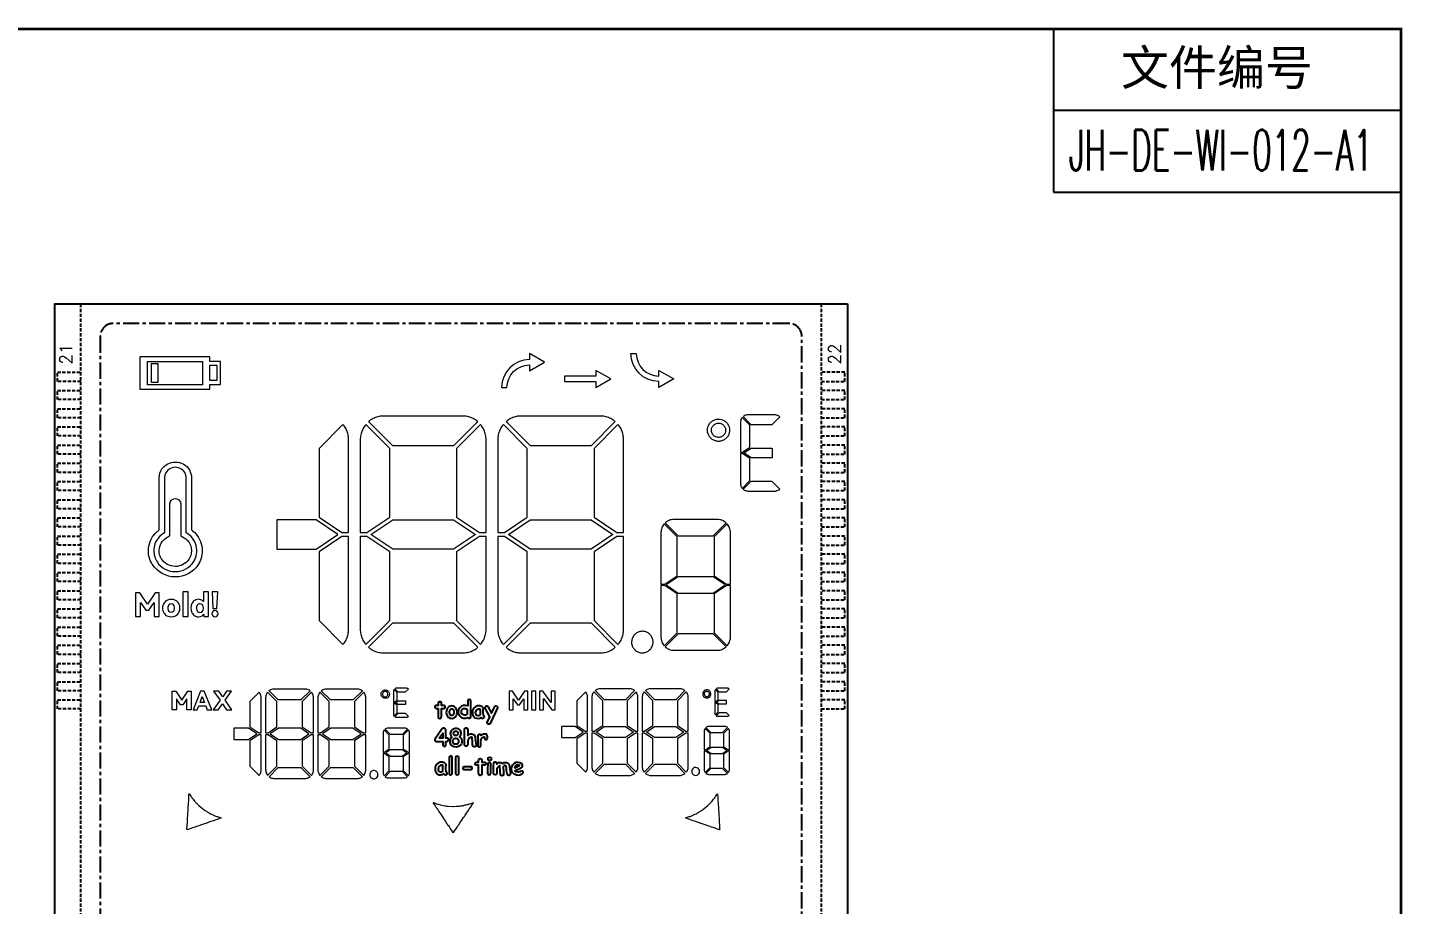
# Model space of a CAD drawing. Header units: millimetres. Extents: x 426 to 1899, y -1707 to -647.
# Drawn here: x 1793.5 to 1899.3, y -834.8 to -767.3 of the extents above; entities that cross this region are included whole.
import ezdxf
from ezdxf.enums import TextEntityAlignment as Align

# ---------------------------------------------------------------- set-up
doc = ezdxf.new("R2010")
doc.units = ezdxf.units.MM
doc.linetypes.add('CENTER', pattern=[2, 1.25, -0.25, 0.25, -0.25])
doc.linetypes.add('HIDDEN', pattern=[0.375, 0.25, -0.125])
doc.layers.add('SPEC', color=2, linetype='Continuous')
doc.styles.add('ROMANS', font='ROMANS.shx', dxfattribs={"bigfont": 'AllInOneBig.shx'})
doc.styles.add('样式 1', font='simhei_0.ttf')

msp = doc.modelspace()

# ---------------------------------------------------------------- linework, layer by layer
for points in [[(1856.587, -788.578), (1856.587, -873.578), (1795.587, -873.578), (1795.587, -788.578)], [(1825.181, -821.996), (1825.447, -821.597), (1825.446, -821.996)]]:
    msp.add_lwpolyline(points, close=True)
at = {"linetype": 'HIDDEN'}
for points in [[(1797.587, -873.578), (1797.587, -788.578)], [(1854.587, -873.578), (1854.587, -788.578)], [(1797.587, -794.538), (1795.787, -794.538), (1795.787, -793.838), (1797.587, -793.838)], [(1854.587, -794.538), (1856.387, -794.538), (1856.387, -793.838), (1854.587, -793.838)], [(1797.587, -795.938), (1795.787, -795.938), (1795.787, -795.238), (1797.587, -795.238)], [(1854.587, -795.938), (1856.387, -795.938), (1856.387, -795.238), (1854.587, -795.238)], [(1797.587, -797.338), (1795.787, -797.338), (1795.787, -796.638), (1797.587, -796.638)], [(1854.587, -797.338), (1856.387, -797.338), (1856.387, -796.638), (1854.587, -796.638)], [(1797.587, -798.738), (1795.787, -798.738), (1795.787, -798.038), (1797.587, -798.038)], [(1854.587, -798.738), (1856.387, -798.738), (1856.387, -798.038), (1854.587, -798.038)], [(1797.587, -800.138), (1795.787, -800.138), (1795.787, -799.438), (1797.587, -799.438)], [(1854.587, -800.138), (1856.387, -800.138), (1856.387, -799.438), (1854.587, -799.438)], [(1797.587, -801.538), (1795.787, -801.538), (1795.787, -800.838), (1797.587, -800.838)], [(1854.587, -801.538), (1856.387, -801.538), (1856.387, -800.838), (1854.587, -800.838)], [(1797.587, -802.938), (1795.787, -802.938), (1795.787, -802.238), (1797.587, -802.238)], [(1854.587, -802.938), (1856.387, -802.938), (1856.387, -802.238), (1854.587, -802.238)], [(1797.587, -804.338), (1795.787, -804.338), (1795.787, -803.638), (1797.587, -803.638)], [(1854.587, -804.338), (1856.387, -804.338), (1856.387, -803.638), (1854.587, -803.638)], [(1797.587, -805.738), (1795.787, -805.738), (1795.787, -805.038), (1797.587, -805.038)], [(1854.587, -805.738), (1856.387, -805.738), (1856.387, -805.038), (1854.587, -805.038)], [(1797.587, -807.138), (1795.787, -807.138), (1795.787, -806.438), (1797.587, -806.438)], [(1854.587, -807.138), (1856.387, -807.138), (1856.387, -806.438), (1854.587, -806.438)], [(1797.587, -808.538), (1795.787, -808.538), (1795.787, -807.838), (1797.587, -807.838)], [(1854.587, -808.538), (1856.387, -808.538), (1856.387, -807.838), (1854.587, -807.838)], [(1797.587, -809.938), (1795.787, -809.938), (1795.787, -809.238), (1797.587, -809.238)], [(1854.587, -809.938), (1856.387, -809.938), (1856.387, -809.238), (1854.587, -809.238)], [(1797.587, -811.338), (1795.787, -811.338), (1795.787, -810.638), (1797.587, -810.638)], [(1854.587, -811.338), (1856.387, -811.338), (1856.387, -810.638), (1854.587, -810.638)], [(1797.587, -812.738), (1795.787, -812.738), (1795.787, -812.038), (1797.587, -812.038)], [(1854.587, -812.738), (1856.387, -812.738), (1856.387, -812.038), (1854.587, -812.038)], [(1797.587, -814.138), (1795.787, -814.138), (1795.787, -813.438), (1797.587, -813.438)], [(1854.587, -814.138), (1856.387, -814.138), (1856.387, -813.438), (1854.587, -813.438)], [(1797.587, -815.538), (1795.787, -815.538), (1795.787, -814.838), (1797.587, -814.838)], [(1854.587, -815.538), (1856.387, -815.538), (1856.387, -814.838), (1854.587, -814.838)], [(1797.587, -816.938), (1795.787, -816.938), (1795.787, -816.238), (1797.587, -816.238)], [(1854.587, -816.938), (1856.387, -816.938), (1856.387, -816.238), (1854.587, -816.238)], [(1797.587, -818.338), (1795.787, -818.338), (1795.787, -817.638), (1797.587, -817.638)], [(1854.587, -818.338), (1856.387, -818.338), (1856.387, -817.638), (1854.587, -817.638)], [(1797.587, -819.738), (1795.787, -819.738), (1795.787, -819.038), (1797.587, -819.038)], [(1854.587, -819.738), (1856.387, -819.738), (1856.387, -819.038), (1854.587, -819.038)]]:
    msp.add_lwpolyline(points, dxfattribs=at)
at = {"linetype": 'CENTER'}
for points in [[(1853.087, -871.078), (1853.087, -791.078, 0.4142136), (1852.087, -790.078), (1800.087, -790.078, 0.4142136), (1799.087, -791.078), (1799.087, -871.078, 0.4142136), (1800.087, -872.078), (1852.087, -872.078, 0.4142136)], [(1852.087, -790.078), (1800.087, -790.078, 0.4142136), (1799.087, -791.078), (1799.087, -871.078, 0.4142136), (1800.087, -872.078), (1852.087, -872.078, 0.4142136), (1853.087, -871.078), (1853.087, -791.078, 0.4142136)]]:
    msp.add_lwpolyline(points, format="xyb", close=True, dxfattribs=at)
at = {"lineweight": 9}
for points in [[(1807.529, -792.657), (1802.142, -792.657), (1802.142, -795.133), (1807.529, -795.133), (1807.529, -794.781), (1808.347, -794.781), (1808.347, -793.009), (1807.529, -793.009)], [(1806.959, -794.791), (1802.712, -794.791), (1802.712, -793), (1806.959, -793)], [(1803.52, -794.626), (1803.023, -794.626), (1803.023, -793.155), (1803.52, -793.155)], [(1808.067, -794.48), (1807.529, -794.48), (1807.529, -793.3), (1808.067, -793.3)], [(1837.237, -794.145), (1834.81, -794.145), (1834.81, -794.557), (1837.237, -794.557), (1837.237, -795.013), (1838.383, -794.351), (1837.237, -793.69)], [(1850.803, -799.675), (1850.803, -800.408), (1849.17, -800.408), (1848.629, -800.041), (1849.17, -799.675)], [(1815.695, -805.176), (1812.676, -805.176), (1812.676, -807.454), (1815.694, -807.454), (1817.373, -806.315)], [(1826.277, -807.454), (1821.601, -807.454), (1819.922, -806.315), (1821.6, -805.176), (1826.278, -805.176), (1827.957, -806.315)], [(1836.86, -807.454), (1832.184, -807.454), (1830.505, -806.315), (1832.184, -805.176), (1836.861, -805.176), (1838.54, -806.315)], [(1846.261, -809.561), (1843.564, -809.561), (1842.636, -810.191), (1843.564, -810.819), (1846.261, -810.819), (1847.188, -810.191)], [(1802.717, -811.679), (1802.121, -810.807), (1801.795, -810.807), (1801.795, -812.615), (1802.191, -812.615), (1802.191, -811.538), (1802.603, -812.126), (1802.818, -812.126), (1803.225, -811.543), (1803.225, -812.615), (1803.625, -812.615), (1803.625, -810.807), (1803.307, -810.807)], [(1805.843, -810.735), (1805.44, -810.735), (1805.44, -812.615), (1805.843, -812.615)], [(1808.068, -812), (1808.125, -810.735), (1807.7, -810.735), (1807.759, -812)], [(1805.759, -818.95), (1805.437, -819.41), (1805.268, -819.41), (1804.943, -818.946), (1804.943, -819.795), (1804.631, -819.795), (1804.631, -818.37), (1804.888, -818.37), (1805.357, -819.057), (1805.823, -818.37), (1806.074, -818.37), (1806.074, -819.795), (1805.759, -819.795)], [(1806.787, -818.37), (1806.224, -819.795), (1806.555, -819.795), (1806.66, -819.507), (1807.199, -819.507), (1807.308, -819.795), (1807.659, -819.795), (1807.08, -818.37)], [(1806.763, -819.229), (1806.925, -818.785), (1807.094, -819.229)], [(1808.808, -818.37), (1808.511, -818.798), (1808.217, -818.37), (1807.81, -818.37), (1808.308, -819.069), (1807.784, -819.795), (1808.166, -819.795), (1808.489, -819.332), (1808.806, -819.795), (1809.217, -819.795), (1808.694, -819.061), (1809.192, -818.37)], [(1810.607, -821.112), (1811.281, -821.57), (1811.47, -821.57), (1811.47, -818.873), (1811.466, -818.801), (1811.455, -818.729), (1811.436, -818.658), (1811.41, -818.59), (1811.377, -818.525), (1811.337, -818.464), (1811.317, -818.439), (1810.607, -819.152)], [(1811.813, -821.57), (1812.002, -821.57), (1812.676, -821.112), (1812.676, -819.152), (1811.966, -818.439), (1811.946, -818.464), (1811.906, -818.525), (1811.873, -818.591), (1811.847, -818.659), (1811.828, -818.729), (1811.817, -818.801), (1811.813, -818.873)], [(1814.526, -819.046), (1812.782, -819.046), (1812.072, -818.333), (1812.095, -818.314), (1812.155, -818.274), (1812.22, -818.24), (1812.288, -818.214), (1812.359, -818.195), (1812.431, -818.183), (1812.503, -818.179), (1814.804, -818.179), (1814.874, -818.183), (1814.947, -818.194), (1815.017, -818.213), (1815.085, -818.239), (1815.15, -818.273), (1815.211, -818.312), (1815.236, -818.333)], [(1814.632, -821.112), (1815.306, -821.57), (1815.494, -821.57), (1815.494, -818.873), (1815.491, -818.801), (1815.479, -818.729), (1815.461, -818.658), (1815.434, -818.59), (1815.402, -818.525), (1815.362, -818.464), (1815.341, -818.439), (1814.632, -819.152)], [(1815.837, -821.57), (1816.026, -821.57), (1816.7, -821.112), (1816.7, -819.152), (1815.99, -818.439), (1815.97, -818.464), (1815.93, -818.525), (1815.897, -818.591), (1815.871, -818.659), (1815.852, -818.729), (1815.841, -818.801), (1815.837, -818.873)], [(1818.55, -819.046), (1816.806, -819.046), (1816.096, -818.333), (1816.119, -818.314), (1816.18, -818.274), (1816.245, -818.24), (1816.312, -818.214), (1816.383, -818.195), (1816.455, -818.183), (1816.527, -818.179), (1818.828, -818.179), (1818.898, -818.183), (1818.971, -818.194), (1819.041, -818.213), (1819.109, -818.239), (1819.174, -818.273), (1819.235, -818.312), (1819.26, -818.333)], [(1818.656, -821.112), (1819.33, -821.57), (1819.519, -821.57), (1819.519, -818.873), (1819.515, -818.801), (1819.504, -818.729), (1819.485, -818.658), (1819.459, -818.59), (1819.426, -818.525), (1819.386, -818.464), (1819.366, -818.439), (1818.656, -819.152)], [(1822.587, -819.12), (1822.587, -819.399), (1822.003, -819.399), (1821.798, -819.259), (1822.004, -819.12)], [(1831.277, -819.057), (1830.808, -818.37), (1830.551, -818.37), (1830.551, -819.795), (1830.862, -819.795), (1830.862, -818.946), (1831.188, -819.41), (1831.357, -819.41), (1831.678, -818.95), (1831.678, -819.795), (1831.994, -819.795), (1831.994, -818.37), (1831.742, -818.37)], [(1832.272, -819.795), (1832.605, -819.795), (1832.605, -818.37), (1832.272, -818.37)], [(1832.885, -819.795), (1833.189, -819.795), (1833.189, -818.929), (1833.835, -819.795), (1834.102, -819.795), (1834.102, -818.37), (1833.798, -818.37), (1833.798, -819.234), (1833.152, -818.37), (1832.885, -818.37)], [(1835.762, -820.997), (1836.412, -821.437), (1836.593, -821.437), (1836.593, -818.845), (1836.589, -818.776), (1836.578, -818.707), (1836.56, -818.639), (1836.535, -818.573), (1836.503, -818.511), (1836.465, -818.452), (1836.447, -818.43), (1835.762, -819.118)], [(1836.922, -821.437), (1837.103, -821.437), (1837.753, -820.997), (1837.753, -819.118), (1837.068, -818.43), (1837.05, -818.452), (1837.012, -818.511), (1836.98, -818.574), (1836.955, -818.639), (1836.937, -818.707), (1836.926, -818.776), (1836.922, -818.845)], [(1839.801, -818.178), (1837.587, -818.178), (1837.516, -818.182), (1837.447, -818.193), (1837.38, -818.211), (1837.314, -818.237), (1837.252, -818.269), (1837.193, -818.308), (1837.173, -818.324), (1837.858, -819.012), (1839.529, -819.012), (1840.214, -818.324), (1840.192, -818.306), (1840.133, -818.268), (1840.071, -818.236), (1840.005, -818.211), (1839.938, -818.193), (1839.868, -818.182)], [(1839.635, -820.997), (1840.284, -821.437), (1840.465, -821.437), (1840.465, -818.845), (1840.461, -818.776), (1840.451, -818.707), (1840.432, -818.639), (1840.407, -818.573), (1840.376, -818.511), (1840.337, -818.452), (1840.319, -818.43), (1839.635, -819.118)], [(1840.794, -821.437), (1840.975, -821.437), (1841.625, -820.997), (1841.625, -819.118), (1840.94, -818.43), (1840.922, -818.452), (1840.884, -818.511), (1840.852, -818.574), (1840.827, -818.639), (1840.809, -818.707), (1840.798, -818.776), (1840.794, -818.845)], [(1843.673, -818.178), (1841.459, -818.178), (1841.389, -818.182), (1841.32, -818.193), (1841.252, -818.211), (1841.187, -818.237), (1841.124, -818.269), (1841.066, -818.308), (1841.046, -818.324), (1841.731, -819.012), (1843.401, -819.012), (1844.086, -818.324), (1844.064, -818.306), (1844.005, -818.268), (1843.943, -818.236), (1843.878, -818.211), (1843.81, -818.193), (1843.741, -818.182)], [(1843.507, -820.997), (1844.157, -821.437), (1844.337, -821.437), (1844.337, -818.845), (1844.334, -818.776), (1844.323, -818.707), (1844.305, -818.639), (1844.28, -818.573), (1844.248, -818.511), (1844.209, -818.452), (1844.192, -818.43), (1843.507, -819.118)], [(1846.723, -819.351), (1847.282, -819.351), (1847.282, -819.083), (1846.723, -819.083), (1846.525, -819.217)], [(1810.487, -821.212), (1809.371, -821.212), (1809.371, -822.078), (1810.487, -822.078), (1811.125, -821.645)], [(1814.511, -821.212), (1812.796, -821.212), (1812.158, -821.645), (1812.797, -822.078), (1814.511, -822.078), (1815.149, -821.645)], [(1818.535, -821.212), (1816.821, -821.212), (1816.182, -821.645), (1816.821, -822.078), (1818.535, -822.078), (1819.174, -821.645)], [(1835.641, -821.096), (1834.573, -821.096), (1834.573, -821.929), (1835.641, -821.929), (1836.255, -821.512)], [(1839.513, -821.929), (1837.874, -821.929), (1837.26, -821.513), (1837.874, -821.096), (1839.514, -821.096), (1840.128, -821.513)], [(1843.385, -821.929), (1841.746, -821.929), (1841.132, -821.513), (1841.746, -821.096), (1843.386, -821.096), (1844, -821.513)], [(1810.607, -822.177), (1810.607, -824.137), (1811.317, -824.85), (1811.337, -824.824), (1811.377, -824.763), (1811.41, -824.698), (1811.436, -824.63), (1811.455, -824.56), (1811.466, -824.488), (1811.47, -824.416), (1811.47, -821.72), (1811.282, -821.72)], [(1811.813, -821.72), (1811.813, -824.416), (1811.817, -824.488), (1811.828, -824.56), (1811.847, -824.63), (1811.873, -824.698), (1811.906, -824.763), (1811.945, -824.825), (1811.966, -824.85), (1812.676, -824.137), (1812.676, -822.177), (1812.001, -821.72)], [(1814.632, -822.177), (1814.632, -824.137), (1815.341, -824.85), (1815.362, -824.824), (1815.402, -824.763), (1815.434, -824.698), (1815.461, -824.63), (1815.479, -824.56), (1815.491, -824.488), (1815.494, -824.416), (1815.494, -821.72), (1815.306, -821.72)], [(1815.837, -821.72), (1815.837, -824.416), (1815.841, -824.488), (1815.852, -824.56), (1815.871, -824.63), (1815.897, -824.698), (1815.93, -824.763), (1815.969, -824.825), (1815.99, -824.85), (1816.7, -824.137), (1816.7, -822.177), (1816.025, -821.72)], [(1818.656, -822.177), (1818.656, -824.137), (1819.366, -824.85), (1819.386, -824.824), (1819.426, -824.763), (1819.459, -824.698), (1819.485, -824.63), (1819.503, -824.56), (1819.515, -824.488), (1819.519, -824.416), (1819.519, -821.72), (1819.33, -821.72)], [(1835.762, -822.028), (1835.762, -823.907), (1836.447, -824.594), (1836.465, -824.573), (1836.503, -824.514), (1836.535, -824.451), (1836.56, -824.385), (1836.578, -824.318), (1836.589, -824.248), (1836.592, -824.18), (1836.592, -821.587), (1836.412, -821.587)], [(1836.922, -821.587), (1836.922, -824.18), (1836.926, -824.248), (1836.937, -824.318), (1836.955, -824.385), (1836.98, -824.451), (1837.012, -824.513), (1837.05, -824.572), (1837.067, -824.594), (1837.753, -823.907), (1837.753, -822.028), (1837.103, -821.587)], [(1839.635, -822.028), (1839.635, -823.907), (1840.32, -824.594), (1840.337, -824.573), (1840.375, -824.514), (1840.408, -824.451), (1840.433, -824.385), (1840.451, -824.318), (1840.461, -824.248), (1840.465, -824.18), (1840.465, -821.587), (1840.284, -821.587)], [(1840.795, -821.587), (1840.795, -824.18), (1840.798, -824.248), (1840.809, -824.318), (1840.827, -824.385), (1840.852, -824.451), (1840.884, -824.513), (1840.922, -824.572), (1840.94, -824.594), (1841.625, -823.907), (1841.625, -822.028), (1840.975, -821.587)], [(1843.507, -822.028), (1843.507, -823.907), (1844.192, -824.594), (1844.21, -824.573), (1844.248, -824.514), (1844.28, -824.451), (1844.305, -824.385), (1844.323, -824.318), (1844.334, -824.248), (1844.337, -824.18), (1844.337, -821.587), (1844.157, -821.587)], [(1822.326, -822.879), (1821.41, -822.879), (1821.058, -823.118), (1821.411, -823.357), (1822.326, -823.357), (1822.679, -823.118)], [(1846.975, -822.7), (1846.1, -822.7), (1845.761, -822.93), (1846.1, -823.161), (1846.975, -823.161), (1847.314, -822.93)], [(1814.804, -825.109), (1812.503, -825.109), (1812.433, -825.106), (1812.361, -825.095), (1812.291, -825.076), (1812.223, -825.05), (1812.158, -825.017), (1812.097, -824.976), (1812.072, -824.956), (1812.782, -824.243), (1814.526, -824.243), (1815.236, -824.956), (1815.213, -824.975), (1815.152, -825.015), (1815.087, -825.048), (1815.019, -825.075), (1814.949, -825.094), (1814.877, -825.105)], [(1818.828, -825.109), (1816.528, -825.109), (1816.457, -825.106), (1816.385, -825.095), (1816.315, -825.076), (1816.247, -825.05), (1816.182, -825.017), (1816.121, -824.976), (1816.096, -824.956), (1816.806, -824.243), (1818.55, -824.243), (1819.26, -824.956), (1819.237, -824.975), (1819.176, -825.015), (1819.111, -825.048), (1819.044, -825.075), (1818.973, -825.094), (1818.901, -825.105)], [(1839.529, -824.013), (1837.859, -824.013), (1837.173, -824.701), (1837.195, -824.719), (1837.254, -824.757), (1837.317, -824.789), (1837.382, -824.814), (1837.45, -824.832), (1837.519, -824.843), (1837.586, -824.847), (1839.8, -824.847), (1839.871, -824.843), (1839.94, -824.832), (1840.008, -824.814), (1840.073, -824.788), (1840.135, -824.756), (1840.194, -824.717), (1840.214, -824.701)], [(1843.401, -824.013), (1841.731, -824.013), (1841.046, -824.701), (1841.067, -824.719), (1841.126, -824.757), (1841.189, -824.789), (1841.254, -824.814), (1841.322, -824.832), (1841.391, -824.843), (1841.459, -824.847), (1843.673, -824.847), (1843.743, -824.843), (1843.812, -824.832), (1843.88, -824.814), (1843.945, -824.788), (1844.008, -824.756), (1844.066, -824.717), (1844.086, -824.701)], [(1844.666, -824.717), (1844.731, -824.783), (1844.814, -824.827), (1844.905, -824.844), (1844.998, -824.833), (1845.082, -824.793), (1845.151, -824.73), (1845.197, -824.648), (1845.216, -824.557), (1845.217, -824.541), (1845.203, -824.448), (1845.161, -824.365), (1845.095, -824.298), (1845.013, -824.254), (1844.922, -824.238), (1844.913, -824.238), (1844.821, -824.252), (1844.738, -824.294), (1844.671, -824.358), (1844.627, -824.441), (1844.61, -824.533), (1844.61, -824.541), (1844.624, -824.633)]]:
    msp.add_lwpolyline(points, close=True, dxfattribs=at)
for points in [[(1829.972, -795.013), (1830.388, -795.013, -0.4130668), (1832.12, -793.276), (1832.12, -793.714), (1833.265, -793.052), (1832.12, -792.391), (1832.12, -792.86, 0.41344)], [(1842.075, -793.69), (1843.22, -794.352), (1842.075, -795.013), (1842.075, -794.544, -0.4134076), (1839.928, -792.391), (1840.344, -792.391, 0.4131083), (1842.075, -794.128)], [(1815.928, -804.972), (1817.686, -806.165), (1818.197, -806.165), (1818.197, -799.024, 0.0254077), (1818.187, -798.836, 0.0264651), (1818.157, -798.646, 0.0272306), (1818.108, -798.461, 0.0265575), (1818.039, -798.282, 0.0283221), (1817.952, -798.111, 0.0274886), (1817.847, -797.95, 0.0195847), (1817.766, -797.846), (1815.928, -799.693)], [(1819.098, -806.165), (1819.608, -806.165), (1821.367, -804.972), (1821.367, -799.693), (1819.528, -797.846, 0.0178529), (1819.447, -797.95, 0.0247902), (1819.342, -798.111, 0.0262901), (1819.255, -798.282, 0.0269862), (1819.187, -798.461, 0.0269871), (1819.137, -798.647, 0.0268601), (1819.107, -798.836, 0.0251177), (1819.098, -799.024)], [(1826.965, -797.201), (1820.913, -797.201, 0.0273205), (1820.722, -797.212, 0.0266443), (1820.533, -797.242, 0.0272565), (1820.348, -797.292, 0.0280109), (1820.169, -797.362, 0.0257627), (1819.999, -797.45, 0.027176), (1819.838, -797.555, 0.0181859), (1819.74, -797.633), (1821.579, -799.48), (1826.299, -799.48), (1828.138, -797.633, 0.0175516), (1828.034, -797.551, 0.026197), (1827.874, -797.446, 0.0259052), (1827.703, -797.359, 0.026126), (1827.524, -797.29, 0.0253992), (1827.339, -797.24, 0.0276636), (1827.149, -797.211, 0.0257142)], [(1826.511, -804.972), (1828.27, -806.165), (1828.78, -806.165), (1828.78, -799.024, 0.0254077), (1828.77, -798.836, 0.0264651), (1828.74, -798.646, 0.0272306), (1828.691, -798.461, 0.0265575), (1828.622, -798.282, 0.0283221), (1828.535, -798.111, 0.0274886), (1828.431, -797.95, 0.0195847), (1828.349, -797.846), (1826.511, -799.693)], [(1829.681, -806.165), (1830.192, -806.165), (1831.951, -804.972), (1831.951, -799.693), (1830.112, -797.846, 0.0178529), (1830.03, -797.95, 0.0247902), (1829.926, -798.111, 0.0262901), (1829.839, -798.282, 0.0269862), (1829.77, -798.461, 0.0269871), (1829.721, -798.647, 0.0268601), (1829.691, -798.836, 0.0251177), (1829.681, -799.024)], [(1837.548, -797.201), (1831.497, -797.201, 0.0273205), (1831.305, -797.212, 0.0266443), (1831.116, -797.242, 0.0272565), (1830.931, -797.292, 0.0280109), (1830.752, -797.362, 0.0257627), (1830.582, -797.45, 0.027176), (1830.422, -797.555, 0.0181859), (1830.323, -797.633), (1832.163, -799.48), (1836.883, -799.48), (1838.721, -797.633, 0.0175516), (1838.617, -797.551, 0.026197), (1838.457, -797.446, 0.0259052), (1838.286, -797.359, 0.026126), (1838.108, -797.29, 0.0253992), (1837.922, -797.24, 0.0276636), (1837.733, -797.211, 0.0257142)], [(1837.095, -804.972), (1838.853, -806.165), (1839.364, -806.165), (1839.364, -799.024, 0.0254077), (1839.354, -798.836, 0.0264651), (1839.324, -798.646, 0.0272306), (1839.274, -798.461, 0.0265575), (1839.206, -798.282, 0.0283221), (1839.119, -798.111, 0.0274886), (1839.014, -797.95, 0.0195847), (1838.933, -797.846), (1837.095, -799.693)], [(1846.439, -799.118, -0.0816299), (1846.189, -799.001, -0.0800734), (1845.99, -798.811, -0.0816167), (1845.862, -798.568, -0.1500765), (1845.85, -798.063, -0.0812577), (1845.966, -797.813, -0.0809531), (1846.156, -797.614, -0.0808717), (1846.399, -797.485, -0.1513958), (1846.904, -797.473, -0.0815824), (1847.153, -797.59, -0.0796006), (1847.351, -797.78, -0.0800083), (1847.479, -798.024, -0.1363661), (1847.502, -798.488, -0.081936), (1847.397, -798.743, -0.0831286), (1847.218, -798.951, -0.0827067), (1846.981, -799.092, -0.0827569), (1846.712, -799.149, -0.0811743)], [(1846.405, -798.776, -0.1251989), (1846.207, -798.588, -0.1269744), (1846.124, -798.327), (1846.123, -798.296, -0.1265221), (1846.191, -798.031, -0.1261622), (1846.378, -797.831, -0.1269123), (1846.638, -797.747, -0.1263178), (1846.906, -797.799, -0.1254035), (1847.116, -797.975, -0.1261972), (1847.215, -798.23), (1847.219, -798.296, -0.1274955), (1847.151, -798.561, -0.1260407), (1846.963, -798.76, -0.1279627), (1846.703, -798.843), (1846.67, -798.844, -0.1266551)], [(1848.499, -797.317, 0.0567592), (1848.425, -797.428, 0.1192451), (1848.361, -797.695), (1848.361, -799.992), (1848.524, -799.992), (1849.091, -799.608), (1849.091, -797.909)], [(1848.945, -797.108, 0.1202159), (1848.679, -797.173, 0.0562918), (1848.57, -797.246), (1849.165, -797.842), (1850.803, -797.842), (1851.382, -797.259, 0.1179792), (1851.141, -797.128, 0.0687791), (1850.99, -797.108)], [(1806.106, -801.948), (1806.106, -805.963, -0.0527775), (1806.427, -806.252, -0.1859717), (1806.936, -807.569, -0.1512332), (1806.594, -808.67, -0.2477784), (1804.862, -809.577, -0.2573418), (1803.09, -808.608, -0.1419399), (1802.789, -807.569, -0.1895214), (1803.317, -806.23, -0.0492283), (1803.618, -805.963), (1803.618, -801.948, -0.154561), (1803.832, -801.275, -0.2444888), (1804.862, -800.743, -0.2637635), (1805.941, -801.349, -0.1357399)], [(1848.361, -800.092), (1848.361, -802.387, 0.1173208), (1848.425, -802.654, 0.0574507), (1848.498, -802.766), (1849.091, -802.17), (1849.091, -800.476), (1848.525, -800.092)], [(1804.033, -801.948), (1804.033, -806.184, 0.0896562), (1803.568, -806.567, 0.1785759), (1803.203, -807.569, 0.1512482), (1803.477, -808.449, 0.2477367), (1804.862, -809.175, 0.2573384), (1806.28, -808.4, 0.2094217), (1806.468, -807.172, 0.2005042), (1805.692, -806.184), (1805.692, -801.948, 0.0912392), (1805.641, -801.672, 0.3097807), (1804.862, -801.144, 0.3168416), (1804.077, -801.691, 0.0848254)], [(1849.162, -802.241), (1848.569, -802.837, 0.1153774), (1848.802, -802.956, 0.0626585), (1848.946, -802.974), (1850.991, -802.974, 0.1194139), (1851.257, -802.91, 0.0642492), (1851.383, -802.823), (1850.803, -802.241)], [(1805.893, -808.242, -0.2444743), (1804.862, -808.774, -0.2636822), (1803.784, -808.168, -0.0562861), (1803.674, -807.926, -0.3357556), (1804.155, -806.569, -0.065998), (1804.448, -806.425), (1804.448, -803.955, -0.0912038), (1804.473, -803.818, -0.3097712), (1804.862, -803.554, -0.316861), (1805.255, -803.827, -0.0848141), (1805.277, -803.955), (1805.277, -806.425, -0.11492), (1805.781, -806.762, -0.1912543), (1806.106, -807.569, -0.1545789)], [(1846.583, -805.16), (1843.242, -805.16, 0.0949438), (1842.871, -805.231, 0.0887952), (1842.57, -805.419), (1843.563, -806.417), (1846.261, -806.417), (1847.255, -805.419, 0.0952084), (1846.932, -805.223, 0.0888012)], [(1842.303, -805.814, 0.0895409), (1842.24, -806.166), (1842.24, -810.14), (1842.532, -810.14), (1843.493, -809.487), (1843.493, -806.488), (1842.499, -805.491, 0.0954833)], [(1846.332, -806.488), (1846.332, -809.488), (1847.292, -810.14), (1847.585, -810.14), (1847.585, -806.165, 0.0896844), (1847.521, -805.814, 0.0949803), (1847.325, -805.491)], [(1815.927, -807.658), (1815.927, -812.936), (1817.766, -814.783, 0.019757), (1817.848, -814.678, 0.0271007), (1817.953, -814.517, 0.0266668), (1818.04, -814.346, 0.0258238), (1818.108, -814.167, 0.0259378), (1818.157, -813.982, 0.0281535), (1818.187, -813.792, 0.026876), (1818.197, -813.604), (1818.197, -806.465), (1817.686, -806.465)], [(1819.098, -806.465), (1819.098, -813.605, 0.0251495), (1819.108, -813.792, 0.0249813), (1819.138, -813.981, 0.0254472), (1819.187, -814.167, 0.0269118), (1819.255, -814.346, 0.0252034), (1819.342, -814.517, 0.0261622), (1819.446, -814.678, 0.0179029), (1819.528, -814.783), (1821.367, -812.936), (1821.367, -807.658), (1819.609, -806.465)], [(1826.51, -807.658), (1826.51, -812.936), (1828.35, -814.783, 0.019757), (1828.431, -814.678, 0.0271007), (1828.536, -814.517, 0.0266668), (1828.623, -814.346, 0.0258238), (1828.691, -814.167, 0.0259378), (1828.74, -813.982, 0.0281535), (1828.77, -813.792, 0.026876), (1828.78, -813.604), (1828.78, -806.465), (1828.27, -806.465)], [(1829.681, -806.465), (1829.681, -813.605, 0.0251495), (1829.691, -813.792, 0.0249813), (1829.721, -813.981, 0.0254472), (1829.77, -814.167, 0.0269118), (1829.838, -814.346, 0.0252034), (1829.925, -814.517, 0.0261622), (1830.029, -814.678, 0.0179029), (1830.111, -814.783), (1831.951, -812.936), (1831.951, -807.658), (1830.192, -806.465)], [(1837.094, -807.658), (1837.094, -812.936), (1838.933, -814.783, 0.019757), (1839.015, -814.678, 0.0271007), (1839.119, -814.517, 0.0266668), (1839.206, -814.346, 0.0258238), (1839.275, -814.167, 0.0259378), (1839.324, -813.982, 0.0281535), (1839.354, -813.792, 0.026876), (1839.363, -813.604), (1839.363, -806.465), (1838.853, -806.465)], [(1843.493, -813.891), (1843.493, -810.893), (1842.531, -810.241), (1842.24, -810.241), (1842.24, -814.214, 0.0886341), (1842.303, -814.566, 0.0952363), (1842.499, -814.889)], [(1846.331, -810.893), (1846.331, -813.891), (1847.325, -814.889, 0.0948387), (1847.521, -814.566, 0.0897572), (1847.585, -814.215), (1847.585, -810.24), (1847.292, -810.24)], [(1804.881, -811.385, 0.2449421), (1804.216, -811.385, 0.1396522), (1803.967, -811.62, 0.1395815), (1803.875, -811.975, 0.1392108), (1803.967, -812.332, 0.1375063), (1804.214, -812.565, 0.243879), (1804.882, -812.565, 0.1385419), (1805.127, -812.332, 0.1388835), (1805.218, -811.975, 0.1367451), (1805.127, -811.62, 0.1399263)], [(1804.766, -812.152, 0.1084242), (1804.801, -811.975, 0.0343229), (1804.796, -811.904, 0.1430005), (1804.728, -811.736, 0.4854622), (1804.362, -811.736, 0.0633502), (1804.324, -811.797, 0.1077188), (1804.29, -811.975, 0.0343845), (1804.294, -812.047, 0.1450238), (1804.362, -812.213, 0.4795592), (1804.728, -812.213, 0.0642602)], [(1807.021, -811.479, 0.200711), (1806.732, -811.31, 0.1718809), (1806.353, -811.382, 0.1413722), (1806.145, -811.609, 0.1003453), (1806.069, -811.886, 0.0230821), (1806.065, -811.982, 0.1176324), (1806.143, -812.334, 0.1402922), (1806.353, -812.567, 0.140242), (1806.645, -812.647, 0.1208947), (1806.874, -812.594, 0.1280762), (1807.048, -812.434, -0.0295292), (1807.065, -812.615), (1807.423, -812.615), (1807.423, -810.735), (1807.021, -810.735)], [(1806.942, -812.222, 0.1623076), (1807.018, -812.033, 0.0829897), (1807.008, -811.86, 0.1342496), (1806.943, -811.737, 0.2109281), (1806.749, -811.657, 0.2288118), (1806.554, -811.742, 0.0660708), (1806.515, -811.801, 0.1124014), (1806.48, -811.975, 0.0346785), (1806.485, -812.047, 0.1412481), (1806.554, -812.217, 0.2382284), (1806.749, -812.308, 0.2197752)], [(1807.912, -812.647, 0.2099997), (1808.078, -812.576, 0.4117163), (1808.078, -812.241, 0.4262785), (1807.748, -812.241, 0.4034575), (1807.748, -812.576, 0.2120945)], [(1826.298, -813.148), (1821.58, -813.148), (1819.74, -814.995, 0.0189105), (1819.844, -815.078, 0.0268473), (1820.004, -815.182, 0.0263743), (1820.175, -815.27, 0.0267947), (1820.354, -815.339, 0.0266232), (1820.539, -815.388, 0.0279465), (1820.729, -815.418, 0.0257872), (1820.914, -815.427), (1826.964, -815.427, 0.0263156), (1827.156, -815.417, 0.0264943), (1827.345, -815.387, 0.0270078), (1827.53, -815.337, 0.0250085), (1827.709, -815.267, 0.0251397), (1827.88, -815.179, 0.0257664), (1828.04, -815.074, 0.0179487), (1828.138, -814.995)], [(1836.882, -813.148), (1832.163, -813.148), (1830.323, -814.995, 0.0189105), (1830.427, -815.078, 0.0268473), (1830.588, -815.182, 0.0263743), (1830.759, -815.27, 0.0267947), (1830.938, -815.339, 0.0266232), (1831.123, -815.388, 0.0279465), (1831.312, -815.418, 0.0257872), (1831.497, -815.427), (1837.548, -815.427, 0.0263156), (1837.739, -815.417, 0.0264943), (1837.929, -815.387, 0.0270078), (1838.114, -815.337, 0.0250085), (1838.293, -815.267, 0.0251397), (1838.463, -815.179, 0.0257664), (1838.623, -815.074, 0.0179487), (1838.722, -814.995)], [(1840.126, -815.072, 0.0763992), (1840.304, -815.254, 0.0774439), (1840.529, -815.375, 0.07804), (1840.78, -815.421, 0.0774011), (1841.033, -815.388, 0.3188026), (1841.63, -814.636), (1841.631, -814.592, 0.0776114), (1841.592, -814.339, 0.0784055), (1841.478, -814.111, 0.0761888), (1841.299, -813.928, 0.0775489), (1841.074, -813.808, 0.0778595), (1840.824, -813.763), (1840.802, -813.763, 0.0766259), (1840.55, -813.802, 0.0774506), (1840.322, -813.916, 0.0770992), (1840.139, -814.093, 0.15703), (1839.973, -814.57), (1839.973, -814.592, 0.0777929), (1840.011, -814.843, 0.0774103)], [(1846.261, -813.964), (1843.563, -813.964), (1842.57, -814.961, 0.0943055), (1842.893, -815.157, 0.0895127), (1843.242, -815.22), (1846.583, -815.22, 0.0956736), (1846.954, -815.149, 0.0894876), (1847.254, -814.961)], [(1821.031, -818.92, -0.0820086), (1820.928, -818.908, -0.0810733), (1820.833, -818.864), (1820.757, -818.791, -0.0811708), (1820.708, -818.699, -0.0796938), (1820.692, -818.596), (1820.704, -818.507, -0.078834), (1820.748, -818.412), (1820.82, -818.336, -0.0834679), (1820.913, -818.287, -0.0796966), (1821.016, -818.27), (1821.104, -818.282, -0.0809863), (1821.199, -818.327), (1821.275, -818.4, -0.0836527), (1821.323, -818.492, -0.0820162), (1821.34, -818.596), (1821.332, -818.669, -0.082353), (1821.292, -818.765), (1821.224, -818.845, -0.0789361), (1821.134, -818.898, -0.082915)], [(1821.003, -818.387, 0.1282741), (1820.904, -818.419), (1820.833, -818.495, 0.1258061), (1820.807, -818.596), (1820.808, -818.608, 0.1259197), (1820.84, -818.706), (1820.915, -818.778, 0.1290858), (1821.016, -818.804), (1821.028, -818.804, 0.1262029), (1821.127, -818.772), (1821.199, -818.696, 0.1266965), (1821.224, -818.596), (1821.223, -818.571, 0.2572181), (1821.106, -818.407, 0.1270312)], [(1821.699, -818.241), (1821.683, -818.266, 0.1174867), (1821.658, -818.367), (1821.658, -819.219), (1821.714, -819.219), (1821.936, -819.069), (1821.936, -818.48)], [(1821.881, -818.144, 0.1201432), (1821.78, -818.168), (1821.756, -818.185), (1821.993, -818.423), (1822.587, -818.423), (1822.807, -818.202, 0.1164571), (1822.716, -818.152), (1822.658, -818.144)], [(1846.036, -818.742, 0.0792381), (1846.074, -818.649), (1846.082, -818.579, 0.0801685), (1846.065, -818.479, 0.0823962), (1846.018, -818.39), (1845.946, -818.32, 0.0850147), (1845.855, -818.277), (1845.769, -818.265, 0.0803102), (1845.67, -818.282, 0.0829993), (1845.581, -818.329), (1845.512, -818.402, 0.0810366), (1845.469, -818.493), (1845.458, -818.579, 0.1649297), (1845.521, -818.767), (1845.593, -818.836, 0.0835546), (1845.685, -818.88, 0.0819714), (1845.785, -818.891, 0.0801801), (1845.883, -818.87), (1845.97, -818.818)], [(1845.945, -818.675, 0.1267904), (1845.97, -818.579), (1845.969, -818.555, 0.126096), (1845.933, -818.461), (1845.856, -818.397, 0.1294157), (1845.758, -818.378, 0.1303834), (1845.663, -818.409), (1845.594, -818.482, 0.1282698), (1845.569, -818.579), (1845.569, -818.59, 0.1240303), (1845.6, -818.685), (1845.673, -818.754, 0.1262373), (1845.769, -818.779), (1845.781, -818.779, 0.1282601), (1845.877, -818.748)], [(1846.426, -818.239), (1846.412, -818.261, 0.1189203), (1846.388, -818.358), (1846.388, -819.177), (1846.441, -819.177), (1846.655, -819.032), (1846.655, -818.469)], [(1846.712, -818.412), (1847.282, -818.412), (1847.493, -818.199, 0.1171744), (1847.406, -818.151), (1847.35, -818.144), (1846.602, -818.144, 0.1196403), (1846.505, -818.168), (1846.483, -818.183)], [(1821.714, -819.299), (1821.658, -819.299), (1821.658, -820.151, 0.1179692), (1821.683, -820.253), (1821.699, -820.277), (1821.936, -820.039), (1821.936, -819.45)], [(1821.993, -820.095), (1821.754, -820.335, 0.0927983), (1821.826, -820.367), (1821.881, -820.375), (1822.658, -820.375, 0.1201258), (1822.76, -820.35), (1822.807, -820.317), (1822.587, -820.095)], [(1846.442, -819.257), (1846.388, -819.257), (1846.388, -820.075, 0.119356), (1846.412, -820.173), (1846.426, -820.195), (1846.655, -819.965), (1846.655, -819.402)], [(1846.481, -820.253, 0.0912316), (1846.549, -820.284), (1846.602, -820.29), (1847.35, -820.29, 0.1197022), (1847.448, -820.267), (1847.493, -820.235), (1847.281, -820.022), (1846.712, -820.022)], [(1822.504, -821.205), (1821.233, -821.205, 0.0955996), (1821.092, -821.233, 0.0691103), (1821.001, -821.284), (1821.399, -821.683), (1822.338, -821.683), (1822.735, -821.284, 0.075127), (1822.636, -821.229, 0.0892599)], [(1845.583, -821.329, 0.08813), (1845.559, -821.458), (1845.559, -822.88), (1845.657, -822.88), (1846.018, -822.635), (1846.018, -821.621), (1845.634, -821.236, 0.0728108)], [(1845.926, -821.09, 0.0955733), (1845.79, -821.116, 0.0672439), (1845.705, -821.165), (1846.089, -821.55), (1846.986, -821.55), (1847.37, -821.165, 0.0733078), (1847.276, -821.113, 0.089133), (1847.149, -821.09)], [(1847.44, -821.236), (1847.057, -821.621), (1847.057, -822.635), (1847.418, -822.88), (1847.515, -822.88), (1847.515, -821.458, 0.0887841), (1847.492, -821.329, 0.0710337)], [(1820.876, -821.454, 0.0891293), (1820.852, -821.588), (1820.852, -823.068), (1820.954, -823.068), (1821.328, -822.814), (1821.328, -821.754), (1820.931, -821.355, 0.073408)], [(1822.806, -821.355), (1822.408, -821.754), (1822.408, -822.814), (1822.783, -823.068), (1822.885, -823.068), (1822.885, -821.588, 0.0895165), (1822.86, -821.454, 0.0735381)], [(1820.852, -824.648, 0.0906007), (1820.876, -824.782, 0.0760163), (1820.931, -824.881), (1821.329, -824.482), (1821.329, -823.422), (1820.953, -823.168), (1820.852, -823.168)], [(1822.884, -823.168), (1822.783, -823.168), (1822.408, -823.423), (1822.408, -824.482), (1822.806, -824.881, 0.0725685), (1822.861, -824.782, 0.0888931), (1822.884, -824.649)], [(1845.56, -824.403, 0.0884849), (1845.583, -824.531, 0.0740803), (1845.634, -824.625), (1846.018, -824.24), (1846.018, -823.226), (1845.656, -822.98), (1845.56, -822.98)], [(1847.515, -822.98), (1847.418, -822.98), (1847.057, -823.226), (1847.057, -824.24), (1847.44, -824.625, 0.0714829), (1847.492, -824.532, 0.0905425), (1847.515, -824.403)], [(1846.088, -824.311), (1845.705, -824.696, 0.0720255), (1845.798, -824.748, 0.0912147), (1845.926, -824.771), (1847.148, -824.771, 0.095607), (1847.284, -824.745, 0.0677992), (1847.37, -824.696), (1846.987, -824.311)], [(1819.888, -824.974), (1819.956, -825.044), (1820.042, -825.09, 0.0781837), (1820.137, -825.107, 0.076273), (1820.233, -825.095), (1820.321, -825.054), (1820.392, -824.988), (1820.44, -824.903, 0.0782279), (1820.46, -824.808), (1820.461, -824.791, 0.076944), (1820.446, -824.696), (1820.402, -824.609), (1820.335, -824.54), (1820.249, -824.494, 0.0790302), (1820.154, -824.476), (1820.146, -824.476, 0.075511), (1820.05, -824.491), (1819.963, -824.535), (1819.893, -824.602), (1819.848, -824.688, 0.0781048), (1819.83, -824.783), (1819.83, -824.791, 0.0773801), (1819.845, -824.887)], [(1822.338, -824.553), (1821.399, -824.553), (1821.001, -824.952, 0.0736906), (1821.101, -825.007, 0.0901332), (1821.233, -825.031), (1822.504, -825.031, 0.0956818), (1822.645, -825.004, 0.0705528), (1822.735, -824.952)], [(1808.4, -828.125), (1808.343, -828.14), (1808.002, -828.261), (1807.802, -828.331), (1807.602, -828.4), (1807.401, -828.461, 0.0168695), (1807.254, -828.521), (1807.229, -828.531), (1807.205, -828.541, -0.0122599), (1807.019, -828.603), (1806.886, -828.649), (1806.675, -828.719), (1806.485, -828.788), (1806.378, -828.824), (1806.271, -828.858), (1806.181, -828.892), (1805.858, -829.002), (1805.835, -829.019), (1805.766, -829.035), (1805.753, -829.021), (1805.759, -828.903), (1805.766, -828.789), (1805.774, -828.675), (1805.796, -828.45, 0.0142393), (1805.802, -828.268), (1805.804, -828.197), (1805.807, -828.127), (1805.823, -827.92), (1805.829, -827.793), (1805.84, -827.553), (1805.857, -827.348), (1805.861, -827.235), (1805.865, -827.122), (1805.866, -827.084), (1805.868, -827.047, -0.0124359), (1805.89, -826.839), (1805.893, -826.759), (1805.904, -826.535), (1805.913, -826.335), (1805.913, -826.285), (1805.925, -826.258), (1805.96, -826.286, 0.0095839), (1806.061, -826.452, 0.0131984), (1806.225, -826.678, 0.0157845), (1806.338, -826.822, 0.0112103), (1806.488, -826.99), (1806.564, -827.069, 0.0117305), (1806.679, -827.174), (1806.944, -827.404), (1806.998, -827.447), (1807.162, -827.555), (1807.327, -827.662, 0.0248913), (1807.461, -827.735), (1807.489, -827.749, 0.0532743), (1807.659, -827.842), (1807.694, -827.857), (1807.764, -827.886), (1807.797, -827.899, 0.0156639), (1808.027, -827.998, 0.0165011), (1808.171, -828.044), (1808.315, -828.086), (1808.391, -828.107)], [(1846.336, -828.892), (1846.246, -828.858), (1846.139, -828.824), (1846.032, -828.788), (1845.842, -828.719), (1845.631, -828.649), (1845.498, -828.603, -0.012603), (1845.312, -828.541), (1845.287, -828.531), (1845.263, -828.521, 0.0164536), (1845.116, -828.461), (1844.915, -828.4), (1844.715, -828.332), (1844.515, -828.261), (1844.345, -828.201), (1844.174, -828.14), (1844.117, -828.125), (1844.126, -828.107), (1844.202, -828.086), (1844.346, -828.044, 0.0165002), (1844.49, -827.998, 0.0161487), (1844.72, -827.899), (1844.753, -827.886), (1844.858, -827.842, 0.0532387), (1845.028, -827.749), (1845.055, -827.735, 0.0248818), (1845.19, -827.662), (1845.355, -827.555), (1845.519, -827.447), (1845.573, -827.404), (1845.838, -827.174, 0.0109405), (1845.954, -827.069), (1846.029, -826.99, 0.0109889), (1846.179, -826.822, 0.016917), (1846.292, -826.678, 0.0143739), (1846.456, -826.452, 0.0095661), (1846.557, -826.286), (1846.592, -826.258), (1846.604, -826.285), (1846.604, -826.335), (1846.609, -826.435), (1846.614, -826.535), (1846.619, -826.647), (1846.624, -826.759), (1846.627, -826.839, -0.0124183), (1846.649, -827.047), (1846.66, -827.348), (1846.676, -827.553), (1846.682, -827.673), (1846.687, -827.793), (1846.694, -827.92), (1846.71, -828.127, -0.0095125), (1846.715, -828.268, 0.0120261), (1846.721, -828.45), (1846.742, -828.675), (1846.751, -828.789), (1846.758, -828.903), (1846.764, -829.021), (1846.751, -829.035), (1846.682, -829.019), (1846.659, -829.002)], [(1826.212, -827.26), (1825.862, -827.236, -0.0095523), (1825.707, -827.222, -0.0174698), (1825.598, -827.204, -0.0102331), (1825.378, -827.161, -0.0161111), (1825.201, -827.115, -0.0123987), (1824.934, -827.033, -0.0088457), (1824.753, -826.961), (1824.708, -826.96), (1824.715, -826.989), (1824.745, -827.028), (1824.802, -827.111), (1824.858, -827.194), (1824.921, -827.287), (1824.985, -827.379), (1825.031, -827.445, 0.0109451), (1825.139, -827.624), (1825.311, -827.871), (1825.422, -828.045), (1825.557, -828.242), (1825.629, -828.348), (1825.741, -828.522), (1825.781, -828.58), (1825.822, -828.638, -0.0130826), (1825.927, -828.787), (1826.045, -828.979), (1826.107, -829.075), (1826.17, -829.17), (1826.203, -829.219), (1826.237, -829.268), (1826.256, -829.272), (1826.301, -829.217), (1826.31, -829.19), (1826.501, -828.907), (1826.552, -828.825), (1826.617, -828.734), (1826.68, -828.641), (1826.79, -828.471), (1826.916, -828.288), (1826.995, -828.172, 0.0123578), (1827.106, -828.01), (1827.12, -827.987), (1827.133, -827.964, -0.016332), (1827.215, -827.828), (1827.276, -827.743), (1827.338, -827.659), (1827.456, -827.483), (1827.573, -827.306), (1827.772, -827.004), (1827.809, -826.958), (1827.791, -826.949), (1827.717, -826.978), (1827.577, -827.031, -0.0171654), (1827.435, -827.081, -0.0165117), (1827.192, -827.141), (1827.157, -827.15), (1827.047, -827.179, -0.052947), (1826.855, -827.206), (1826.825, -827.212, -0.0252629), (1826.673, -827.235), (1826.477, -827.249), (1826.281, -827.262)]]:
    msp.add_lwpolyline(points, format="xyb", close=True, dxfattribs=at)
for points in [[(1827.605, -819.111, 0.9009282), (1827.369, -819.111), (1827.37, -819.509, 1.6367525), (1827.371, -820.401), (1827.371, -820.403, 0.6815762), (1827.605, -820.347)], [(1825.337, -820.353), (1825.337, -819.699), (1825.53, -819.699, 0.3670477), (1825.638, -819.592), (1825.638, -819.572, 0.3503939), (1825.537, -819.466), (1825.337, -819.466), (1825.337, -819.268, 0.7883685), (1825.089, -819.288), (1825.089, -819.466), (1824.943, -819.466, 0.9919836), (1824.934, -819.699), (1825.089, -819.699), (1825.089, -820.349, 1)], [(1825.976, -819.54, 0.1051121), (1825.837, -819.646, 0.0858072), (1825.752, -819.787, 0.2210458), (1825.78, -820.241, 0.0806596), (1825.872, -820.358, 0.0858311), (1825.988, -820.433, 0.2413193), (1826.326, -820.409, 0.0948325), (1826.447, -820.301, 0.0863029), (1826.526, -820.15, 0.1543745), (1826.527, -819.822, 0.097654), (1826.436, -819.654, 0.0914402), (1826.317, -819.554, 0.2438162)], [(1826.051, -819.77, 0.1158707), (1825.981, -819.832, 0.1059982), (1825.939, -819.927, 0.1529003), (1825.955, -820.084, 0.1348782), (1826.028, -820.177, 0.1584075), (1826.133, -820.212, 0.1434135), (1826.229, -820.183, 0.1114145), (1826.295, -820.117, 0.1078976), (1826.331, -820.015, 0.1233913), (1826.316, -819.887, 0.1107019), (1826.26, -819.803, 0.1171604), (1826.184, -819.757, 0.1994051)], [(1827.332, -819.772), (1827.332, -820.14, -2.4723694)], [(1828.591, -819.672, 0.4139918), (1827.962, -819.582, 0.5147547), (1827.914, -820.411, 0.2753595), (1828.403, -820.388, 0.7492369), (1828.652, -820.359, -0.1910973)], [(1828.329, -819.721, 0.0666914), (1828.334, -820.191, -0.4468378), (1828.015, -820.196, -0.1510438), (1827.973, -820.017, -0.4505674)], [(1829.661, -819.654), (1829.092, -820.86, -0.7881864), (1828.862, -820.776), (1829.071, -820.338), (1828.708, -819.678, -0.9389726), (1828.912, -819.55), (1829.208, -820.048), (1829.447, -819.547, -0.807874)], [(1825.828, -821.996), (1825.694, -821.996), (1825.694, -821.379, 0.7297166), (1825.386, -821.28), (1824.854, -822.026, 0.6099511), (1824.959, -822.231), (1825.446, -822.231), (1825.446, -822.505, 0.7546487), (1825.694, -822.545), (1825.694, -822.231), (1825.796, -822.231, 0.6529176)], [(1826.812, -822.533, 0.5282659), (1826.733, -821.878, 0.56878), (1826.66, -821.275, 0.2737821), (1826.158, -821.355, 0.4757657), (1826.149, -821.897, 0.5030832), (1826.163, -822.581, 0.2644342)], [(1827.347, -822.545, -0.8024194), (1827.115, -822.479, 0.0177816), (1827.122, -821.292, -0.5823831), (1827.335, -821.215, -0.0999633), (1827.371, -821.785, -0.5537307), (1827.928, -821.834, 0.0143527), (1828.008, -822.537, -0.6340523), (1827.793, -822.615, -0.1001117), (1827.722, -822.311), (1827.714, -821.945), (1827.668, -821.896, 0.2724563), (1827.378, -822.159, -0.0678655)], [(1828.87, -822.052, 0.298532), (1828.818, -821.687, 0.2237747), (1828.374, -821.779, 0.9361685), (1828.143, -821.794), (1828.15, -822.588, 0.7987244), (1828.375, -822.539), (1828.374, -822.093, -0.2498314), (1828.641, -821.893), (1828.686, -822.057, 0.4156699)], [(1826.173, -823.464, 0.9123796), (1825.928, -823.464), (1825.928, -824.724, 0.7323127), (1826.173, -824.724)], [(1826.428, -824.724, 0.7323127), (1826.673, -824.724), (1826.673, -823.464, 0.9123796), (1826.428, -823.464)], [(1825.038, -824.747, 0.2753595), (1825.527, -824.725, 0.7492369), (1825.775, -824.695, -0.1910973), (1825.715, -824.009, 0.4139918), (1825.086, -823.918, 0.5147547)], [(1825.096, -824.354, 0.1510438), (1825.138, -824.532, 0.4468378), (1825.457, -824.527, -0.0666914), (1825.452, -824.058, 0.4505674)], [(1827.081, -824.399), (1827.632, -824.399, 0.7634533), (1827.632, -824.183), (1827.081, -824.183, 0.7669343)], [(1828.454, -824.721, -0.9853242), (1828.206, -824.721), (1828.206, -824.067), (1828.051, -824.067, -0.9919836), (1828.06, -823.834), (1828.206, -823.834), (1828.206, -823.656, -0.7883685), (1828.454, -823.636), (1828.454, -823.834), (1828.654, -823.834, -0.8953777), (1828.647, -824.067), (1828.454, -824.067)], [(1828.891, -824.359), (1828.897, -824.68, 0.9952138), (1829.143, -824.68, -0.0302509), (1829.153, -823.968, 0.9839431), (1828.909, -823.965)], [(1829.613, -824.298, -0.001632), (1829.606, -824.688, -0.9812975), (1829.358, -824.688, -0.0178793), (1829.372, -823.893, -0.6708037), (1829.566, -823.83, -0.274275), (1829.597, -823.991, -0.5157867), (1830.051, -823.939, -0.4575087), (1830.526, -823.978, -0.1147333), (1830.549, -824.032, -0.0163925), (1830.649, -824.728, -0.87868), (1830.405, -824.744, -0.0022978), (1830.324, -824.136), (1830.283, -824.075, 0.0832534), (1830.083, -824.186, -0.0044133), (1830.131, -824.755, -1.0689092), (1829.887, -824.755, 0.0040285), (1829.834, -824.082, 0.0889868)], [(1831.537, -823.957, 0.7529151), (1830.745, -824.511, 0.4765846), (1831.594, -824.694, 0.888189), (1831.517, -824.512, -0.3232459), (1830.983, -824.508), (1831.489, -824.275, 0.4710875)], [(1830.966, -824.283), (1831.355, -824.097, 0.5463586)]]:
    msp.add_lwpolyline(points, format="xyb", close=True)
for centre, radius in [((1826.438, -822.223), 0.23), ((1826.456, -821.615), 0.175), ((1829.055, -823.577), 0.133)]:
    msp.add_circle(centre, radius)
at = {"layer": 'SPEC'}
for p, q in [((1899.21, -773.705), (1872.442, -773.705)), ((1872.442, -779.991), (1899.21, -779.991))]:
    msp.add_line(p, q, dxfattribs=at)
at = {"layer": 'SPEC', "lineweight": 30, "const_width": 0.209}
msp.add_lwpolyline([(1689.034, -923.992), (1689.034, -767.419), (1899.21, -767.419), (1899.21, -923.992)], close=True, dxfattribs=at)
at = {"layer": 'SPEC'}
msp.add_lwpolyline([(1872.442, -767.419), (1872.442, -773.705), (1872.442, -779.991)], dxfattribs=at)

# ---------------------------------------------------------------- texts
at = {"style": 'ROMANS'}
for s, p in [('21', (1796.443, -792.435)), ('22', (1855.62, -792.435))]:
    msp.add_text(s, height=0.9457, rotation=90, dxfattribs=at).set_placement(p, align=Align.MIDDLE)
at = {"layer": 'SPEC', "color": 120, "style": '样式 1'}
msp.add_text('文件编号', height=2.706, dxfattribs=at).set_placement((1877.651, -771.752))
at = {"layer": 'SPEC', "color": 120, "style": 'ROMANS', "width": 0.519641}
msp.add_text('JH-DE-WI-012-A1', height=3.12, dxfattribs=at).set_placement((1873.646, -778.308), (1897.039, -778.308), align=Align.FIT)

doc.saveas('drawing.dxf')
